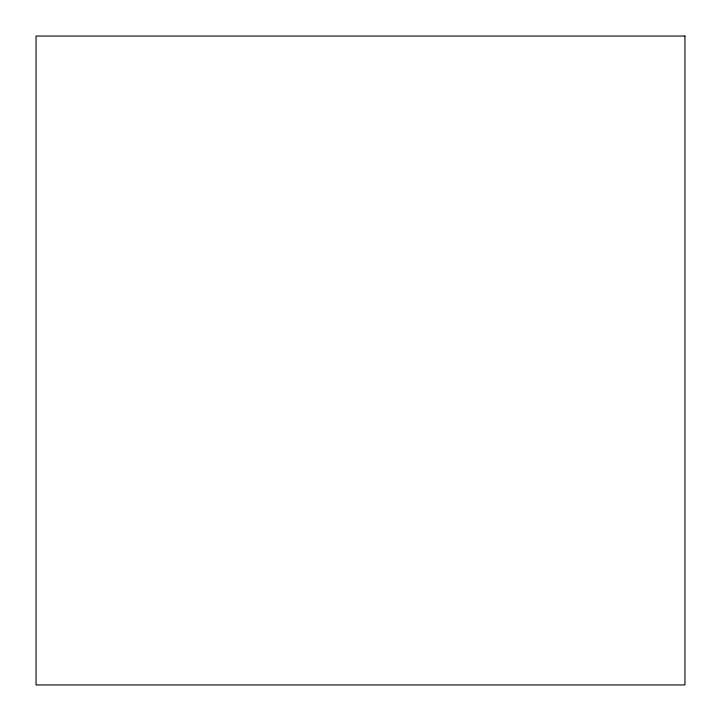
<?xml version="1.0" encoding="UTF-8"?>
<svg xmlns="http://www.w3.org/2000/svg" width="721" height="721" viewBox="0 0 721 721"><rect width="100%" height="100%" fill="white"/><g stroke="black" fill="none" stroke-linecap="round" stroke-linejoin="round"><path stroke-width="1.08" d="M684.95 36.05L36.05 36.05L36.05 684.95L684.95 684.95L684.95 36.05"/></g></svg>
